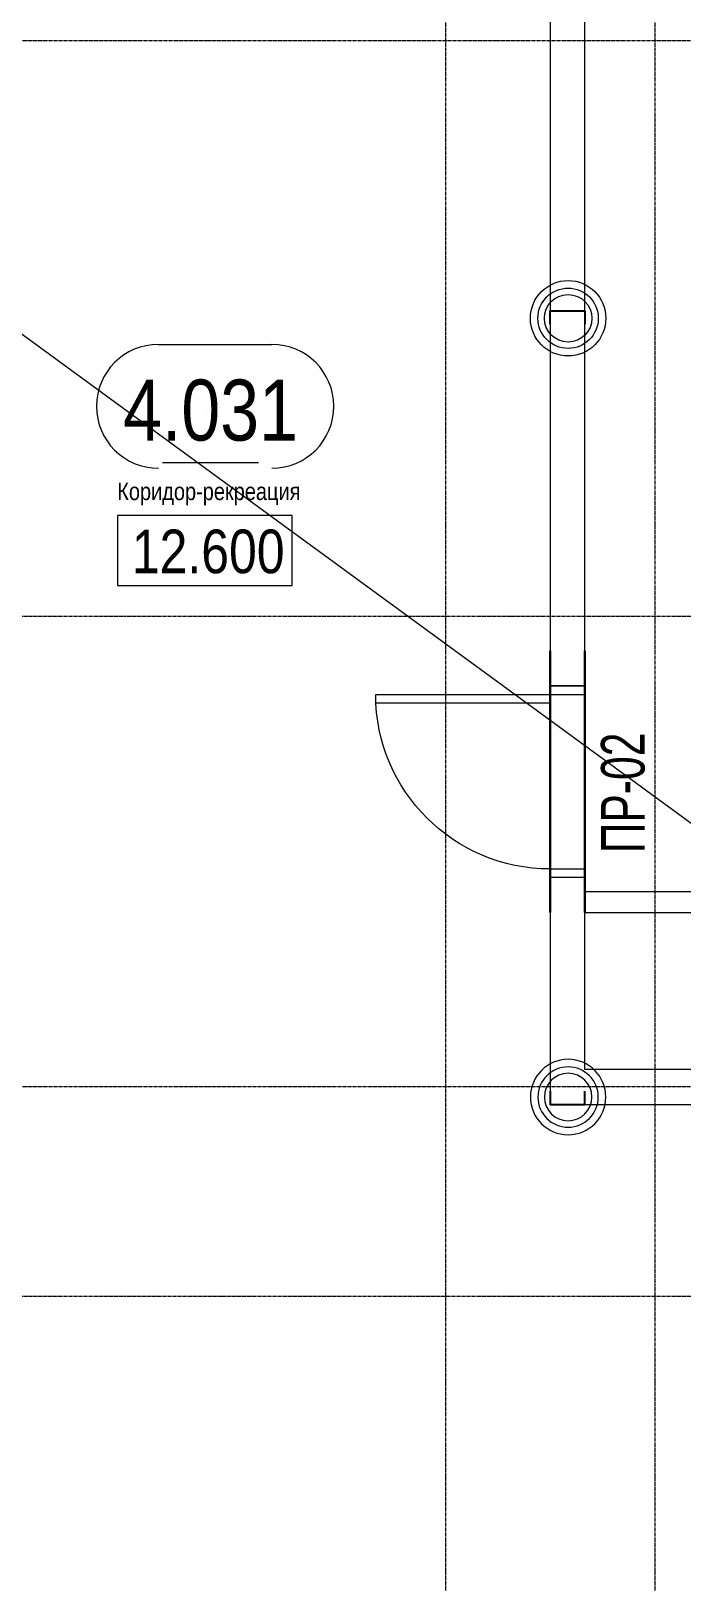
# Model space of a CAD drawing. Header units: millimetres. Extents: x -65509 to 912790, y 446 to 713294.
# Drawn here: x 444524 to 448257, y 579650 to 588539 of the extents above; entities that cross this region are included whole.
import ezdxf
from ezdxf import colors
from ezdxf.entities.mleader import LeaderData, LeaderLine
from ezdxf.enums import TextEntityAlignment as Align
from ezdxf.math import Vec2, Vec3

# ---------------------------------------------------------------- set-up
doc = ezdxf.new("R2010")
doc.units = ezdxf.units.MM
doc.linetypes.add('CENTER2', pattern=[28.575, 19.05, -3.175, 3.175, -3.175])
doc.layers.get('Defpoints').update_dxf_attribs({"color": 250})
for name, color, linetype, lineweight in [('АР_Area', 250, 'Continuous', 5), ('АР_Двери', 5, 'Continuous', 9), ('АР_Отметка', 250, 'Continuous', 13), ('АР_Стены кирпич', 250, 'Continuous', 20), ('АР_Стены ПЕНОблок', 250, 'Continuous', 20), ('КМ_Фахверки', 250, 'Continuous', 25), ('РД_Оси_100', 250, 'Continuous', 0)]:
    doc.layers.add(name, color=color, linetype=linetype, lineweight=lineweight)
for name, color, linetype, lineweight, plot in [('АР_Делит', 250, 'Continuous', 0, False), ('РД_Проем', 250, 'Continuous', 0, False), ('РД_проем_инж перемыч_подсчет', 250, 'Continuous', 30, False)]:
    doc.layers.add(name, color=color, linetype=linetype, lineweight=lineweight, plot=plot)
doc.layers.add('РД_Перемычка инж проемов', color=250, linetype='Continuous')
doc.styles.add('Arial0', font='arial.ttf')
doc.styles.add('Arial_Narrow_08', font='ARIALN.TTF', dxfattribs={"width": 0.8})
doc.styles.add('style1', font='ARIALN.TTF')
doc.styles.add('ккк', font='isocpeur.ttf', dxfattribs={"width": 0.85, "oblique": 15})

# ---------------------------------------------------------------- blocks, each defined once
blk = doc.blocks.new('_DotSmall')
at = {"color": 0, "linetype": 'ByBlock', "const_width": 0.5}
blk.add_lwpolyline([(-0.0625, 0, 1), (0.0625, 0, 1)], format="xyb", close=True, dxfattribs=at)
blk = doc.blocks.new('Отметка_план')
at = {"color": 7}
blk.add_lwpolyline([(0, 0), (10, 0), (10, 4), (0, 4)], close=True, dxfattribs=at)
at = {"style": 'Arial_Narrow_08', "width": 0.8}
blk.add_attdef('OTMG', text='', height=2.5, dxfattribs=at).set_placement((9.062, 0.702), align=Align.RIGHT)
blk = doc.blocks.new('Ф_пеноблок 200')
at = {"layer": 'АР_Делит', "color": 1}
for radius in [216.3, 173, 136.2]:
    blk.add_circle((103.4, -41.9), radius, dxfattribs=at)
at = {"layer": 'КМ_Фахверки'}
blk.add_lwpolyline([(0, -75), (0, 0), (200, 0), (200, -75)], dxfattribs=at)
blk = doc.blocks.new('СОШ_2200_АР_ОСИ_М100_28.05.24')
at = {"layer": 'РД_Оси_100', "linetype": 'CENTER2'}
for p, q in [((119910, 82200), (-5954.958, 82200)), ((-5954.958, 78900), (119910, 78900)), ((119910, 76200), (-5954.958, 76200)), ((-5954.958, 75000), (119910, 75000))]:
    blk.add_line(p, q, dxfattribs=at)
for points in [[(57300, 139938.679), (57300, -6155)], [(58500, 139938.679), (58500, -6155)]]:
    blk.add_lwpolyline(points, dxfattribs=at)
blk = doc.blocks.new('MOK-МаркаПом_овал_ареал')
for p, q in [((-2.986, 3.764), (3.522, 3.764)), ((-2.75, -3), (2.75, -3))]:
    blk.add_line(p, q)
for centre, radius, start, end in [((-2.986, 0.215), 3.55, 90, 270), ((3.522, 0.215), 3.55, 270, 90), ((-7.411, 0), 7.161, 0, 0.00095)]:
    blk.add_arc(centre, radius, start, end)
at = {"color": 0, "style": 'style1'}
blk.add_attdef('АР-ПОМЕЩЕНИЕ:НОМЕР', text='', height=3, dxfattribs=at).set_placement((0.261, 0), align=Align.MIDDLE)
blk = doc.blocks.new('MOK-МаркаПеремычки')
at = {"color": 0, "style": 'ккк', "oblique": 15, "width": 0.85}
blk.add_attdef('АР-ПРОЕМ:ПЕРЕМЫЧКА', text='', height=2.5, dxfattribs=at).set_placement((0, 0), align=Align.MIDDLE)

msp = doc.modelspace()

# ---------------------------------------------------------------- linework, layer by layer
at = {"layer": 'АР_Двери', "linetype": 'Continuous', "lineweight": 9}
for points in [[(447700.882, 584733.318), (447700.882, 584783.318), (447500.882, 584783.318), (447500.882, 584733.318)], [(447500.882, 584733.318), (447500.882, 584683.318), (446500.882, 584683.318), (446500.882, 584733.318)], [(447700.882, 583733.318), (447700.882, 583683.318), (447500.882, 583683.318), (447500.882, 583733.318)]]:
    msp.add_lwpolyline(points, close=True, dxfattribs=at)
at = {"layer": 'АР_Двери', "linetype": 'Continuous', "lineweight": 9, "extrusion": (0, 0, -1)}
msp.add_arc((-447500.882, 584733.318), 1000, 270.000001, 0.000001, dxfattribs=at)
at = {"layer": 'АР_Стены кирпич', "linetype": 'Continuous', "lineweight": 20}
for p, q in [((447699.65, 583603.318), (454230.882, 583603.318)), ((447699.65, 583603.318), (447699.65, 583483.318)), ((447699.65, 583483.318), (449870.882, 583483.318))]:
    msp.add_line(p, q, dxfattribs=at)
at = {"layer": 'АР_Стены ПЕНОблок', "linetype": 'Continuous', "lineweight": 20}
for p, q in [((447500.882, 597133.318), (447500.882, 584783.318)), ((447700.882, 584783.318), (447700.882, 597133.318)), ((447500.882, 584783.318), (447700.882, 584783.318)), ((447700.882, 583683.318), (447500.882, 583683.318)), ((447500.882, 583683.318), (447500.882, 582383.318)), ((447700.882, 582583.318), (447700.882, 583683.318)), ((451600.882, 582583.318), (447700.882, 582583.318)), ((447500.882, 582383.318), (451600.882, 582383.318))]:
    msp.add_line(p, q, dxfattribs=at)
at = {"layer": 'РД_Проем', "linetype": 'Continuous', "lineweight": 0}
for p, q in [((447500.882, 584783.318), (447500.882, 583683.318)), ((447700.882, 584783.318), (447700.882, 583683.318))]:
    msp.add_line(p, q, dxfattribs=at)
at = {"layer": 'РД_проем_инж перемыч_подсчет', "linetype": 'Continuous', "lineweight": 30}
for p, q in [((447500.882, 584983.318), (447500.882, 583483.318)), ((447700.882, 584983.318), (447700.882, 583483.318))]:
    msp.add_line(p, q, dxfattribs=at)

# ---------------------------------------------------------------- block references
at = {"layer": 'АР_Area', "linetype": 'Continuous', "lineweight": 5}
ref = msp.add_blockref('MOK-МаркаПом_овал_ареал', (445553.34, 586365.014), dxfattribs=dict(at, xscale=100, yscale=100, zscale=100))
ref.add_attrib('АР-ПОМЕЩЕНИЕ:НОМЕР', '4.031', dxfattribs={"layer": '0', "color": 0, "height": 350, "style": 'style1'}).set_placement((445553.34, 586365.014), align=Align.MIDDLE)
ref.add_attrib('АР-ПОМЕЩЕНИЕ:НАИМЕНОВАНИЕ', 'Коридор-рекреация', dxfattribs={"layer": 'Defpoints', "color": 2, "height": 100, "style": 'style1'}).set_placement((445543.925, 585883.621), align=Align.MIDDLE)
at = {"layer": 'АР_Отметка'}
ref = msp.add_blockref('Отметка_план', (445020.87, 585359.647), dxfattribs=dict(at, xscale=100, yscale=100, zscale=100))
ref.add_attrib('OTMG', '12.600', dxfattribs={"layer": '0', "color": 0, "height": 250, "style": 'style1'}).set_placement((445978.288, 585679.464), align=Align.TOP_RIGHT)
at = {"layer": 'КМ_Фахверки'}
msp.add_blockref('Ф_пеноблок 200', (447500.882, 586933.318), dxfattribs=at)
at = {"layer": 'КМ_Фахверки', "xscale": -1, "rotation": 180}
msp.add_blockref('Ф_пеноблок 200', (447500.882, 582383.318), dxfattribs=at)
at = {"layer": 'РД_Оси_100'}
msp.add_blockref('СОШ_2200_АР_ОСИ_М100_28.05.24', (389600.882, 506283.318), dxfattribs=at)
at = {"layer": 'РД_Перемычка инж проемов', "linetype": 'Continuous', "lineweight": -3}
ref = msp.add_blockref('MOK-МаркаПеремычки', (447917.739, 584169.422, 200), dxfattribs=dict(at, xscale=100, yscale=100, zscale=100, rotation=89.99999999999999))
ref.add_attrib('АР-ПРОЕМ:ПЕРЕМЫЧКА', 'ПР-02', dxfattribs={"layer": '0', "color": 0, "height": 250, "rotation": 90, "style": 'Arial0', "width": 0.7}).set_placement((447917.739, 584169.422, 200), align=Align.MIDDLE)

# ---------------------------------------------------------------- leaders
at = {"layer": 'АР_Делит'}
ml = msp.add_multileader_mtext('Standard', dxfattribs=at)
ml.set_content('\\pxsm1;антипаника?', color=256, style='style1')
ml.set_leader_properties(color=256, linetype='ByLayer', lineweight=9)
ml.set_arrow_properties(name='DOTSMALL')
ml.build(insert=Vec2(0, 0))
ml.multileader.update_dxf_attribs({"text_left_attachment_type": 6, "text_right_attachment_type": 6, "text_bottom_attachment_type": 10, "dogleg_length": 25, "arrow_head_size": 100})
ctx = ml.context
ctx.base_point, ctx.char_height, ctx.arrow_head_size, ctx.landing_gap_size, ctx.plane_origin = Vec3(363213.556, 635761.908), 1000, 100, 50, Vec3(356400.809, 649329.266)
ctx.left_attachment, ctx.right_attachment, ctx.top_attachment = 6, 6, 10
notes = []
notes.append((ctx, [(1, (1, 1, 0), (377503.911, 635761.908), (-1, 0), 7549.837, [(0, [(451600.882, 581586.98)], 0, [])])]))
ctx.mtext.insert, ctx.mtext.width, ctx.mtext.defined_height, ctx.mtext.line_spacing_factor, ctx.mtext.flow_direction = Vec3(363262.874, 636961.908), 12881.20192, 10741.778, 0.3, 5
for ctx, leaders in notes:
    for number, flags, end, landing, length, lines in leaders:
        leader = LeaderData()
        leader.index, (leader.has_last_leader_line, leader.has_dogleg_vector, leader.attachment_direction) = number, flags
        leader.last_leader_point, leader.dogleg_vector, leader.dogleg_length = Vec3(end), Vec3(landing), length
        for number, points, colour, breaks in lines:
            line = LeaderLine()
            line.index, line.vertices, line.color, line.breaks = number, Vec3.list(points), colors.encode_raw_color(colour), breaks
            leader.lines.append(line)
        ctx.leaders.append(leader)

doc.saveas('drawing.dxf')
